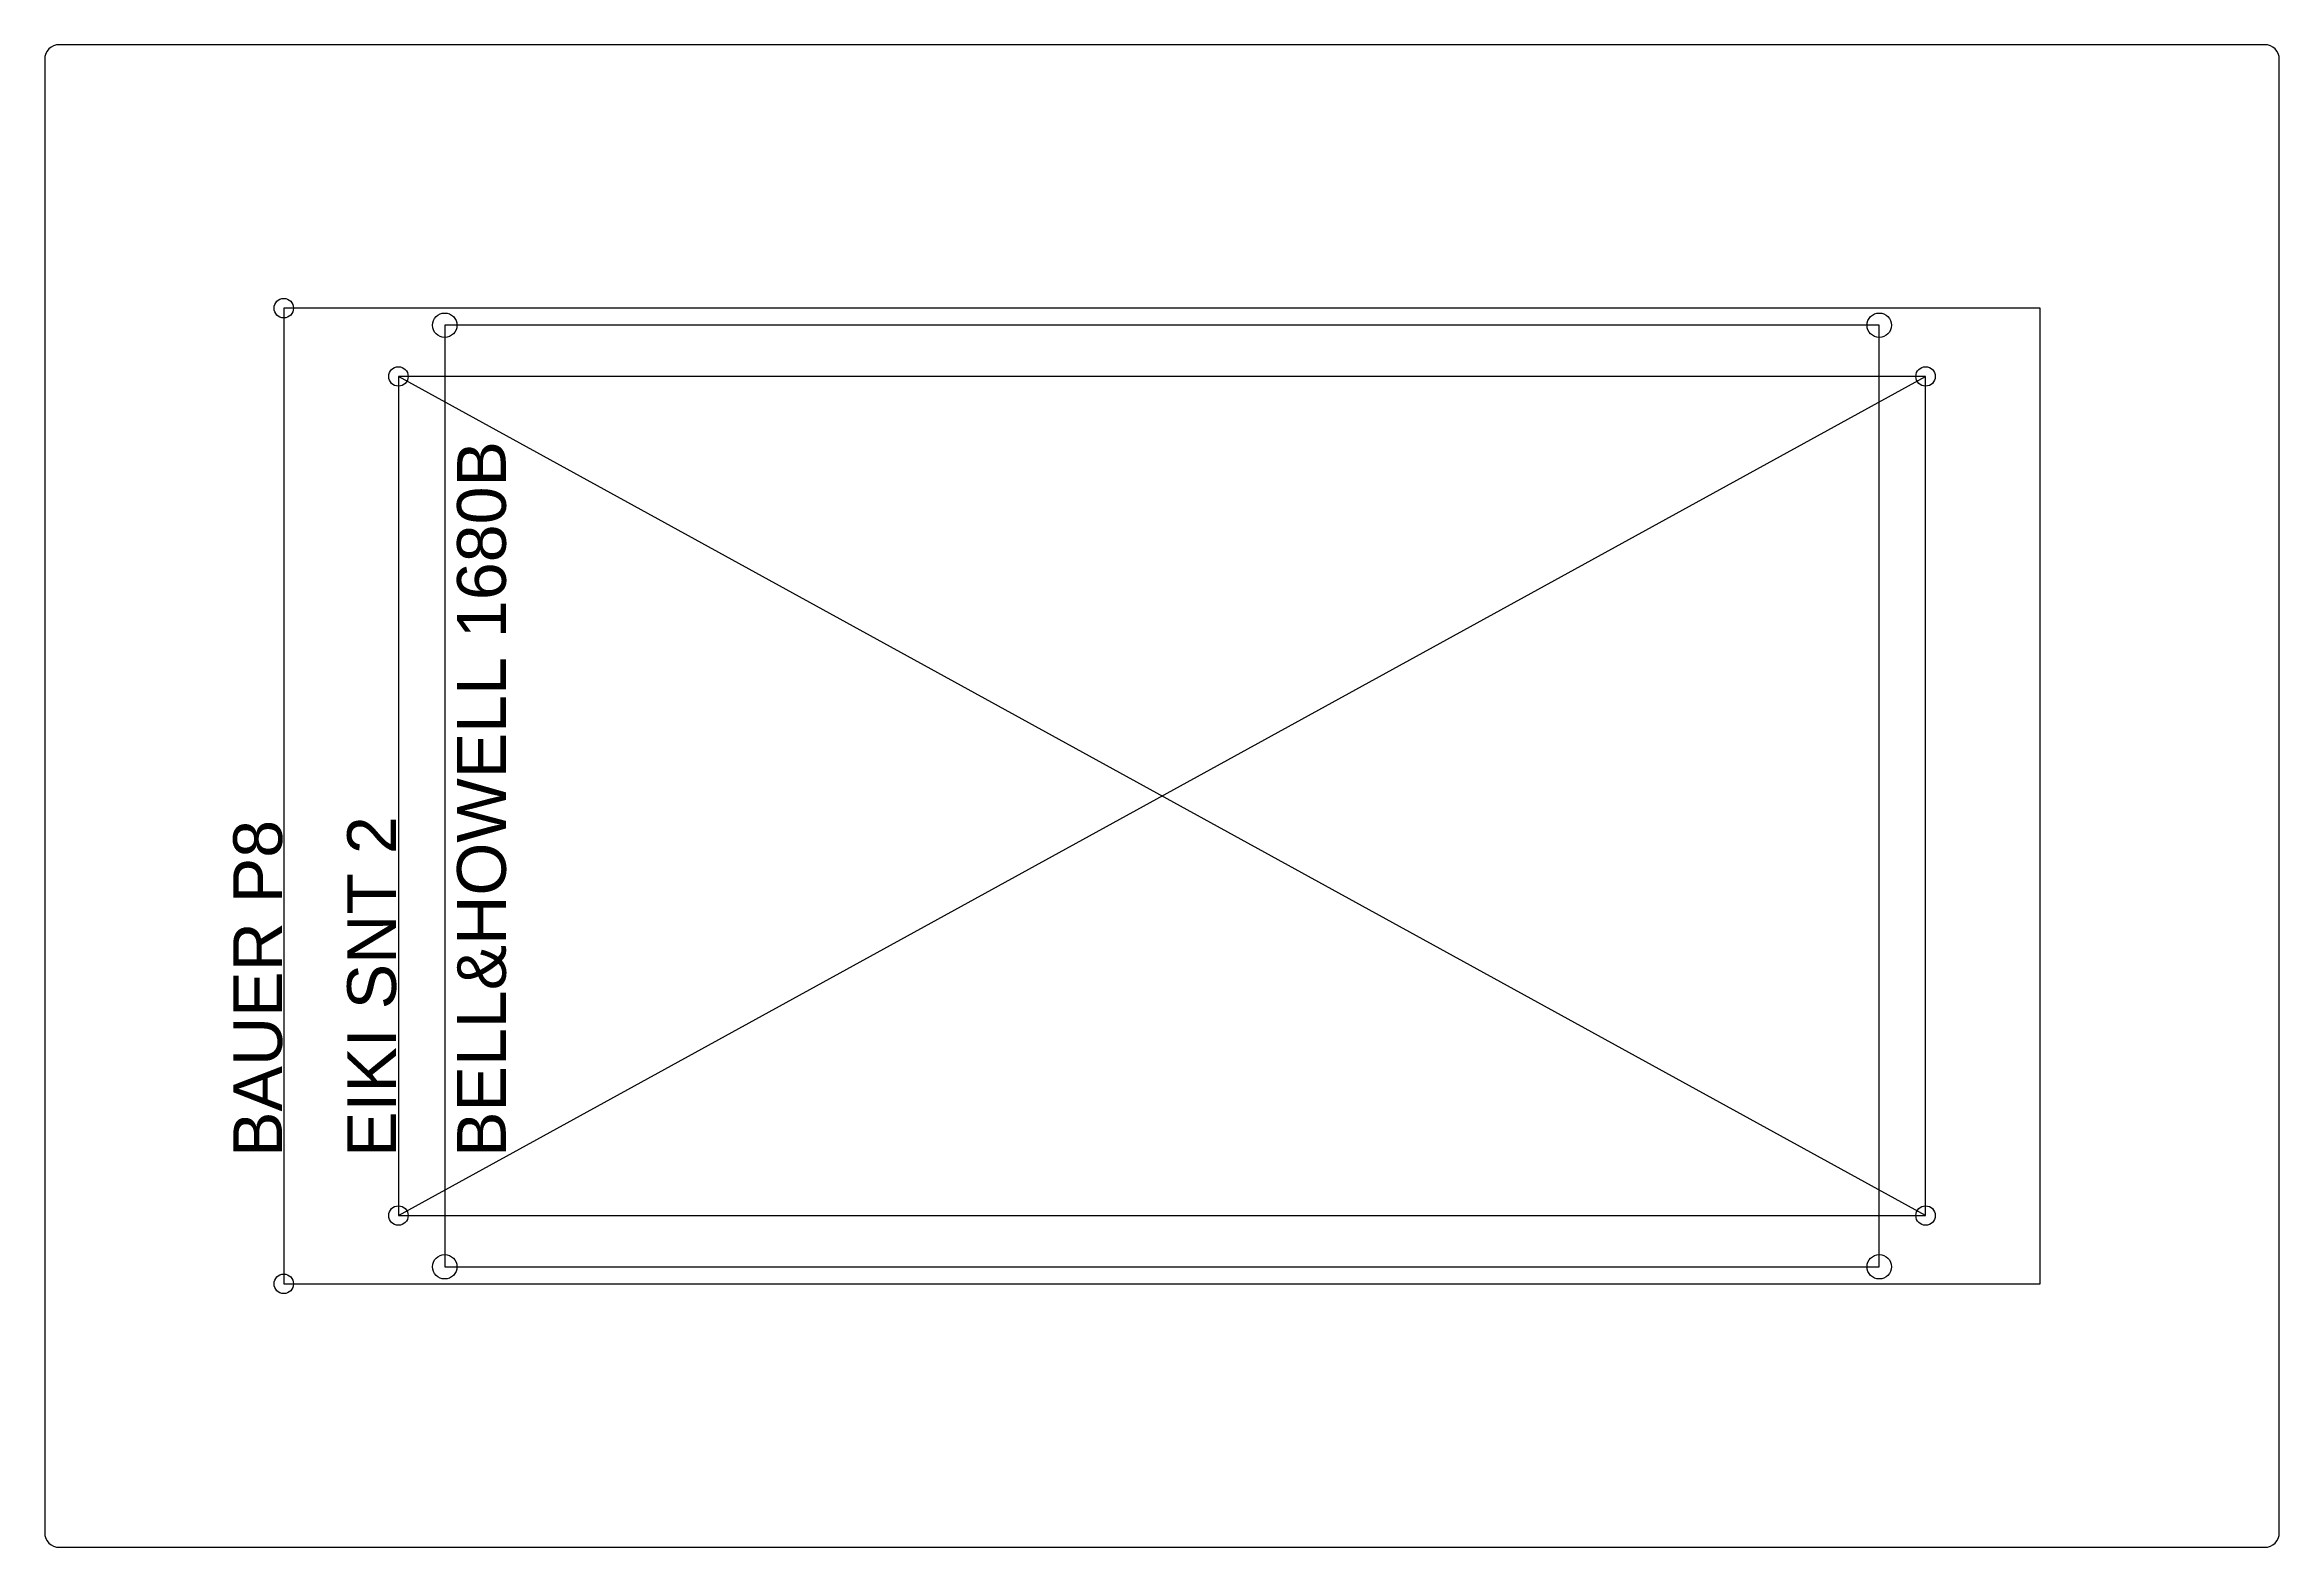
# Model space of a CAD drawing. Header units: millimetres. Extents: x 0 to 458, y 0 to 308.
import ezdxf

# ---------------------------------------------------------------- set-up
doc = ezdxf.new("R2010")
doc.units = ezdxf.units.MM
doc.layers.get('0').update_dxf_attribs({"lineweight": 25, "true_color": 0xffffff})
doc.layers.add('Gravur', color=2, linetype='Continuous', lineweight=25, true_color=0xffff00)
doc.layers.add('Hilfsebene', color=6, linetype='Continuous', lineweight=25, true_color=0xff00ff)
doc.styles.add('textstyle11', font='')
doc.styles.add('textstyle12', font='')
doc.styles.add('textstyle13', font='')
doc.styles.get('textstyle11').set_extended_font_data('Arial')
doc.styles.get('textstyle12').set_extended_font_data('Arial')
doc.styles.get('textstyle13').set_extended_font_data('Arial')

msp = doc.modelspace()

# ---------------------------------------------------------------- linework, layer by layer
for p, q in [((455, 308), (3, 308)), ((0, 305), (0, 3)), ((458, 3), (458, 305)), ((3, 0), (455, 0))]:
    msp.add_line(p, q)
for centre, radius in [((49, 254), 2), ((82, 250.5), 2.5), ((376, 250.5), 2.5), ((72.5, 240), 2), ((385.5, 240), 2), ((72.5, 68), 2), ((385.5, 68), 2), ((82, 57.5), 2.5), ((376, 57.5), 2.5), ((49, 54), 2)]:
    msp.add_circle(centre, radius)
for centre, start, end in [((3, 305), 90, 180), ((455, 305), 0, 90), ((3, 3), 180, 270), ((455, 3), 270, 0)]:
    msp.add_arc(centre, 3, start, end)
at = {"layer": 'Gravur'}
for p, q in [((409, 254), (49, 254)), ((49, 254), (49, 54)), ((409, 54), (409, 254)), ((376, 250.5), (82, 250.5)), ((82, 250.5), (82, 57.5)), ((376, 57.5), (376, 250.5)), ((385.5, 240), (72.5, 240)), ((72.5, 240), (72.5, 68)), ((385.5, 68), (385.5, 240)), ((72.5, 68), (385.5, 68)), ((82, 57.5), (376, 57.5)), ((49, 54), (409, 54))]:
    msp.add_line(p, q, dxfattribs=at)
at = {"layer": 'Hilfsebene'}
for p, q in [((72.5, 68), (385.5, 240)), ((385.5, 68), (72.5, 240))]:
    msp.add_line(p, q, dxfattribs=at)

# ---------------------------------------------------------------- texts
at = {"layer": 'Gravur', "char_height": 1, "attachment_point": 1, "rotation": 90}
for s, insert, style in [('\\H10;BELL&HOWELL 1680B', (84.52, 80.01), 'textstyle12'), ('\\H10;BAUER P8', (38.65, 80.01), 'textstyle13'), ('\\H10;EIKI SNT 2', (62, 80), 'textstyle11')]:
    msp.add_mtext(s, dxfattribs=dict(at, insert=insert, style=style))

doc.saveas('drawing.dxf')
